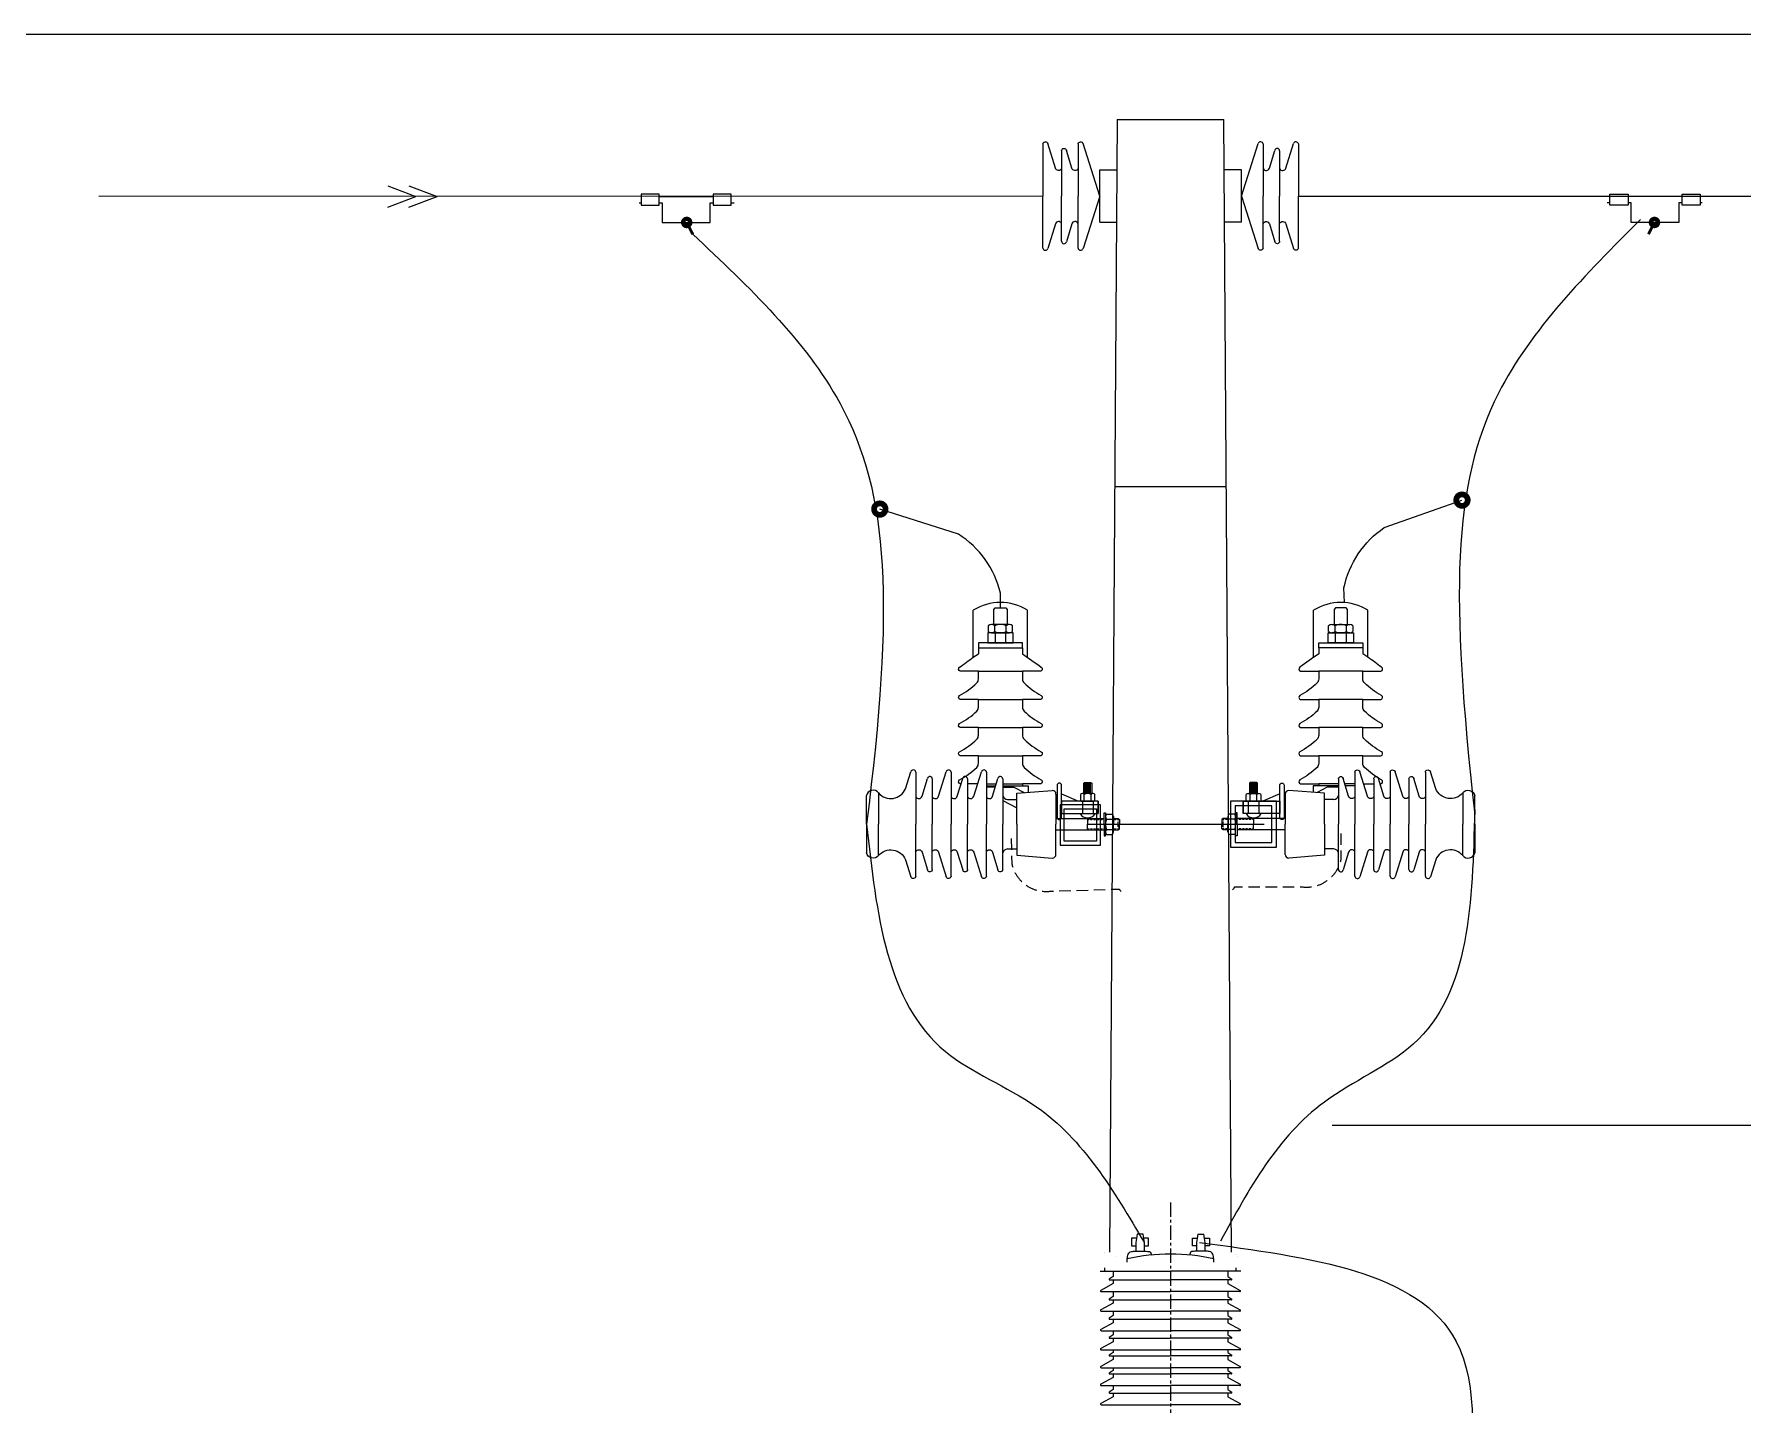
# Model space of a CAD drawing. Header units: inches. Extents: x -246336 to 136055, y -106871 to 69513.
# Drawn here: x 416 to 3389, y 67128 to 69513 of the extents above; entities that cross this region are included whole.
import ezdxf

# ---------------------------------------------------------------- set-up
doc = ezdxf.new("R2010")
doc.units = ezdxf.units.IN
doc.header["$MEASUREMENT"] = 0
doc.linetypes.add('CENTER', pattern=[2, 1.25, -0.25, 0.25, -0.25])
doc.linetypes.add('DASHED', pattern=[0.75, 0.5, -0.25])
doc.layers.add('Layer1', color=7, linetype='Continuous')
doc.layers.add('XA-TT1', color=7, linetype='Continuous')

msp = doc.modelspace()

# ---------------------------------------------------------------- linework, layer by layer
at = {"color": 1}
msp.add_line((-4888.29, 69513.263), (6361.71, 69513.263), dxfattribs=at)
at = {"color": 9}
for p, q in [((2050.039, 68429.017), (2050.039, 68510.853)), ((2144.512, 68429.017), (2144.512, 68510.853)), ((2642.116, 68429.017), (2642.116, 68510.853)), ((2736.588, 68429.017), (2736.588, 68510.853)), ((2081.719, 68471.661), (2112.832, 68471.661)), ((2087.296, 68473.961), (2087.296, 68483.617)), ((2107.255, 68473.961), (2107.255, 68483.617)), ((2704.909, 68471.661), (2673.795, 68471.661)), ((2679.372, 68473.961), (2679.372, 68483.617)), ((2699.332, 68473.961), (2699.332, 68483.617)), ((2058.966, 68445.414), (2058.966, 68435.232)), ((2135.585, 68445.414), (2135.585, 68435.232)), ((2651.043, 68445.414), (2651.043, 68435.232)), ((2727.661, 68445.414), (2727.661, 68435.232)), ((2072.788, 68205.173), (2089.038, 68205.173)), ((2101.34, 68205.173), (2145.425, 68205.173)), ((2101.34, 68202.769), (2120.775, 68202.769)), ((2120.775, 68202.769), (2138.27, 68193.574)), ((2135.585, 68208.841), (2135.585, 68205.173)), ((2145.425, 68205.173), (2145.425, 68194.143)), ((2243.619, 68209.449), (2254.486, 68209.449)), ((2243.619, 68207.653), (2254.486, 68207.653)), ((2243.619, 68205.858), (2254.486, 68205.858)), ((2243.619, 68204.062), (2254.486, 68204.062)), ((2243.619, 68202.266), (2254.486, 68202.266)), ((2243.619, 68200.471), (2254.486, 68200.471)), ((2243.619, 68198.675), (2254.486, 68198.675)), ((2243.619, 68196.879), (2254.486, 68196.879)), ((2543.008, 68209.449), (2532.141, 68209.449)), ((2543.008, 68207.653), (2532.141, 68207.653)), ((2543.008, 68205.858), (2532.141, 68205.858)), ((2543.008, 68204.062), (2532.141, 68204.062)), ((2543.008, 68202.266), (2532.141, 68202.266)), ((2543.008, 68200.471), (2532.141, 68200.471)), ((2543.008, 68198.675), (2532.141, 68198.675)), ((2543.008, 68196.879), (2532.141, 68196.879)), ((2641.202, 68205.173), (2641.202, 68194.143)), ((2685.288, 68205.173), (2641.202, 68205.173)), ((2665.852, 68202.769), (2648.357, 68193.574)), ((2651.043, 68208.841), (2651.043, 68205.173)), ((2685.288, 68202.769), (2665.852, 68202.769)), ((2713.839, 68205.173), (2697.59, 68205.173)), ((2101.34, 68179.78), (2125.664, 68166.996)), ((2203.537, 68191.148), (2232.858, 68178.723)), ((2239.793, 68178.583), (2239.793, 68156.959)), ((2239.793, 68178.583), (2258.313, 68178.583)), ((2243.112, 68179.951), (2243.112, 68190.48)), ((2243.619, 68195.083), (2254.486, 68195.083)), ((2243.619, 68193.288), (2254.486, 68193.288)), ((2254.993, 68179.951), (2254.993, 68190.48)), ((2258.313, 68178.583), (2258.313, 68156.959)), ((2267.049, 68178.583), (2267.049, 68156.939)), ((2519.579, 68178.583), (2519.579, 68156.939)), ((2546.835, 68178.583), (2528.315, 68178.583)), ((2528.315, 68178.583), (2528.315, 68156.959)), ((2531.634, 68179.951), (2531.634, 68190.48)), ((2543.008, 68195.083), (2532.141, 68195.083)), ((2543.008, 68193.288), (2532.141, 68193.288)), ((2543.515, 68179.951), (2543.515, 68190.48)), ((2546.835, 68178.583), (2546.835, 68156.959)), ((2583.091, 68191.148), (2553.769, 68178.723)), ((2592.721, 68178.723), (2590.737, 68178.723)), ((2203.537, 68156.959), (2267.049, 68156.959)), ((2583.091, 68156.959), (2519.579, 68156.959)), ((2592.721, 68163.194), (2590.737, 68163.194))]:
    msp.add_line(p, q, dxfattribs=at)
for points in [[(2088.147, 68514.834), (2106.404, 68514.834), (2108.924, 68512.314), (2108.924, 68485.916), (2085.627, 68485.916), (2085.627, 68512.314)], [(2698.481, 68514.834), (2680.223, 68514.834), (2677.703, 68512.314), (2677.703, 68485.916), (2701.001, 68485.916), (2701.001, 68512.314)], [(2075.336, 68454.279), (2119.215, 68454.279), (2119.215, 68471.661), (2075.336, 68471.661)], [(2088.038, 68454.279), (2106.513, 68454.279), (2106.513, 68471.661), (2088.038, 68471.661)], [(2711.292, 68454.279), (2667.412, 68454.279), (2667.412, 68471.661), (2711.292, 68471.661)], [(2698.59, 68454.279), (2680.114, 68454.279), (2680.114, 68471.661), (2698.59, 68471.661)], [(2058.966, 68445.414), (2135.585, 68445.414), (2135.585, 68454.279), (2058.966, 68454.279)], [(2727.661, 68445.414), (2651.043, 68445.414), (2651.043, 68454.279), (2727.661, 68454.279)], [(2243.619, 68211.245), (2254.486, 68211.245), (2255.986, 68209.745), (2255.986, 68191.849), (2242.119, 68191.849), (2242.119, 68209.745)], [(2543.008, 68211.245), (2532.141, 68211.245), (2530.641, 68209.745), (2530.641, 68191.849), (2544.508, 68191.849), (2544.508, 68209.745)], [(2203.537, 68156.959), (2267.049, 68156.959), (2267.049, 68178.583), (2203.537, 68178.583)], [(2583.091, 68156.959), (2519.579, 68156.959), (2519.579, 68178.583), (2583.091, 68178.583)]]:
    msp.add_lwpolyline(points, close=True, dxfattribs=at)
for points in [[(2076.142, 68483.617), (2076.142, 68473.961)], [(2112.832, 68485.916), (2081.719, 68485.916)], [(2081.719, 68471.661), (2112.832, 68471.661)], [(2118.409, 68473.961), (2118.409, 68483.617)], [(2668.218, 68473.961), (2668.218, 68483.617)], [(2673.795, 68485.916), (2704.909, 68485.916)], [(2704.909, 68471.661), (2673.795, 68471.661)], [(2710.486, 68483.617), (2710.486, 68473.961)], [(2058.966, 68453.567), (2058.966, 68440.271)], [(2727.661, 68453.567), (2727.661, 68440.271)], [(2055.633, 68202.769), (2055.472, 68202.769), (2055.472, 68202.252)], [(2088.309, 68202.769), (2072.788, 68202.769)], [(2236.473, 68190.48), (2236.473, 68179.951)], [(2258.313, 68191.849), (2239.793, 68191.849)], [(2239.793, 68178.583), (2258.313, 68178.583)], [(2261.632, 68179.951), (2261.632, 68190.48)], [(2524.995, 68179.951), (2524.995, 68190.48)], [(2528.315, 68191.849), (2546.835, 68191.849)], [(2546.835, 68178.583), (2528.315, 68178.583)], [(2550.154, 68190.48), (2550.154, 68179.951)]]:
    msp.add_lwpolyline(points, dxfattribs=at)
for points in [[(2199.691, 68146.651), (2199.737, 68146.651, 0.41421356), (2203.537, 68150.451), (2203.537, 68206.315, 0.41421356), (2199.737, 68210.115), (2199.691, 68210.115, 0.41421356), (2195.891, 68206.315), (2195.891, 68150.451, 0.41421356)], [(2586.937, 68146.651), (2586.891, 68146.651, -0.41421356), (2583.091, 68150.451), (2583.091, 68206.315, -0.41421356), (2586.891, 68210.115), (2586.937, 68210.115, -0.41421356), (2590.737, 68206.315), (2590.737, 68150.451, -0.41421356)]]:
    msp.add_lwpolyline(points, format="xyb", close=True, dxfattribs=at)
for centre, radius, start, end in [((2097.275, 68435.358), 89.054, 57.966112, 122.033888), ((2689.352, 68435.358), 89.054, 57.966112, 122.033888), ((2081.719, 68478.002), 7.914, 45.191903, 134.808097), ((2081.719, 68479.575), 7.914, 225.191903, 314.808097), ((2097.275, 68463.106), 22.809, 64.053456, 115.946544), ((2097.275, 68494.471), 22.809, 244.053456, 295.946544), ((2112.832, 68478.002), 7.914, 45.191903, 134.808097), ((2112.832, 68479.575), 7.914, 225.191903, 314.808097), ((2673.795, 68478.002), 7.914, 45.191903, 134.808097), ((2673.795, 68479.575), 7.914, 225.191903, 314.808097), ((2689.352, 68463.106), 22.809, 64.053456, 115.946544), ((2689.352, 68494.471), 22.809, 244.053456, 295.946544), ((2704.909, 68478.002), 7.914, 45.191903, 134.808097), ((2704.909, 68479.575), 7.914, 225.191903, 314.808097), ((2239.793, 68187.138), 4.71, 45.191903, 134.808097), ((2239.793, 68183.293), 4.71, 225.191903, 314.808097), ((2249.053, 68178.272), 13.577, 64.053456, 115.946544), ((2249.053, 68192.16), 13.577, 244.053456, 295.946544), ((2258.313, 68187.138), 4.71, 45.191903, 134.808097), ((2258.313, 68183.293), 4.71, 225.191903, 314.808097), ((2528.315, 68187.138), 4.71, 45.191903, 134.808097), ((2528.315, 68183.293), 4.71, 225.191903, 314.808097), ((2537.575, 68178.272), 13.577, 64.053456, 115.946544), ((2537.575, 68192.16), 13.577, 244.053456, 295.946544), ((2546.835, 68187.138), 4.71, 45.191903, 134.808097), ((2546.835, 68183.293), 4.71, 225.191903, 314.808097), ((2248.878, 68165.163), 15.528, 211.892409, 328.107591), ((2537.749, 68165.163), 15.528, 211.892409, 328.107591)]:
    msp.add_arc(centre, radius, start, end, dxfattribs=at)
at = {"layer": 'Layer1', "color": 9, "linetype": 'Continuous', "lineweight": 5}
for p, q in [((2170.92, 69322.295), (2170.92, 69231.576)), ((2192.924, 69280.167), (2179.625, 69322.934)), ((2203.719, 69310.222), (2203.719, 69231.576)), ((2221.476, 69280.167), (2212.102, 69311.096)), ((2232.27, 69322.295), (2232.27, 69231.576)), ((2270.181, 69231.576), (2240.976, 69322.934)), ((2516.44, 69231.576), (2545.645, 69322.934)), ((2554.351, 69322.295), (2554.351, 69231.576)), ((2565.145, 69280.167), (2574.519, 69311.096)), ((2582.902, 69310.222), (2582.902, 69231.576)), ((2593.697, 69280.167), (2606.996, 69322.934)), ((2615.701, 69322.295), (2615.701, 69231.576)), ((2170.92, 69140.856), (2170.92, 69231.576)), ((2203.719, 69152.929), (2203.719, 69231.576)), ((2232.27, 69140.856), (2232.27, 69231.576)), ((2270.181, 69231.576), (2240.976, 69140.218)), ((2516.44, 69231.576), (2545.645, 69140.218)), ((2554.351, 69140.856), (2554.351, 69231.576)), ((2582.902, 69152.929), (2582.902, 69231.576)), ((2615.701, 69140.856), (2615.701, 69231.576)), ((2192.924, 69182.985), (2179.625, 69140.218)), ((2221.476, 69182.985), (2212.102, 69152.055)), ((2565.145, 69182.985), (2574.519, 69152.055)), ((2593.697, 69182.985), (2606.996, 69140.218)), ((1931.936, 68200.396), (1941.381, 68229.941)), ((1950.087, 68229.302), (1950.087, 68138.583)), ((1989.433, 68187.174), (2002.732, 68229.941)), ((2011.437, 68229.302), (2011.437, 68138.583)), ((2050.784, 68187.174), (2064.083, 68229.941)), ((2072.788, 68229.302), (2072.788, 68138.583)), ((2713.839, 68229.302), (2713.839, 68138.583)), ((2735.844, 68187.174), (2722.545, 68229.941)), ((2775.19, 68229.302), (2775.19, 68138.583)), ((2797.195, 68187.174), (2783.896, 68229.941)), ((2836.541, 68229.302), (2836.541, 68138.583)), ((2854.691, 68200.396), (2845.246, 68229.941)), ((1960.881, 68187.174), (1970.255, 68218.103)), ((1978.638, 68217.229), (1978.638, 68138.583)), ((2022.232, 68187.174), (2031.606, 68218.103)), ((2039.989, 68217.229), (2039.989, 68138.583)), ((2083.582, 68187.174), (2092.956, 68218.103)), ((2101.34, 68217.229), (2101.34, 68138.583)), ((2125.664, 68192.571), (2187.507, 68197.49)), ((2660.963, 68192.571), (2599.12, 68197.49)), ((2685.288, 68217.229), (2685.288, 68138.583)), ((2703.045, 68187.174), (2693.671, 68218.103)), ((2746.638, 68217.229), (2746.638, 68138.583)), ((2764.396, 68187.174), (2755.022, 68218.103)), ((2807.989, 68217.229), (2807.989, 68138.583)), ((2825.746, 68187.174), (2816.372, 68218.103)), ((1864.274, 68138.583), (1864.274, 68188.421)), ((1885.03, 68193.128), (1885.03, 68138.583)), ((2109.326, 68181.743), (2125.664, 68181.743)), ((2125.664, 68138.583), (2125.664, 68192.571)), ((2193.906, 68191.037), (2193.906, 68138.583)), ((2592.721, 68191.037), (2592.721, 68138.583)), ((2660.963, 68138.583), (2660.963, 68192.571)), ((2677.302, 68181.743), (2660.963, 68181.743)), ((2901.598, 68193.128), (2901.598, 68138.583)), ((2922.353, 68138.583), (2922.353, 68188.421)), ((1864.274, 68138.583), (1864.274, 68088.745)), ((1885.03, 68084.038), (1885.03, 68138.583)), ((1950.087, 68047.864), (1950.087, 68138.583)), ((1978.638, 68059.936), (1978.638, 68138.583)), ((2011.437, 68047.864), (2011.437, 68138.583)), ((2039.989, 68059.936), (2039.989, 68138.583)), ((2072.788, 68047.864), (2072.788, 68138.583)), ((2101.34, 68059.936), (2101.34, 68138.583)), ((2125.664, 68138.583), (2125.664, 68084.595)), ((2193.906, 68148.583), (2277.795, 68148.583)), ((2193.906, 68086.129), (2193.906, 68138.583)), ((2248.936, 68148.583), (2248.936, 68138.583)), ((2248.936, 68128.583), (2248.936, 68138.583)), ((2280.164, 68156.235), (2292.368, 68156.235)), ((2281.512, 68147.563), (2292.368, 68147.563)), ((2302.144, 68148.583), (2304.144, 68146.583)), ((2304.144, 68146.583), (2304.144, 68138.583)), ((2304.144, 68130.583), (2304.144, 68138.583)), ((2484.484, 68148.583), (2482.484, 68146.583)), ((2482.484, 68146.583), (2482.484, 68138.583)), ((2482.484, 68130.583), (2482.484, 68138.583)), ((2506.463, 68156.235), (2494.26, 68156.235)), ((2505.115, 68147.563), (2494.26, 68147.563)), ((2592.721, 68148.583), (2508.833, 68148.583)), ((2537.691, 68148.583), (2537.691, 68138.583)), ((2537.691, 68128.583), (2537.691, 68138.583)), ((2592.721, 68086.129), (2592.721, 68138.583)), ((2660.963, 68138.583), (2660.963, 68084.595)), ((2685.288, 68059.936), (2685.288, 68138.583)), ((2713.839, 68047.864), (2713.839, 68138.583)), ((2746.638, 68059.936), (2746.638, 68138.583)), ((2775.19, 68047.864), (2775.19, 68138.583)), ((2807.989, 68059.936), (2807.989, 68138.583)), ((2836.541, 68047.864), (2836.541, 68138.583)), ((2901.598, 68084.038), (2901.598, 68138.583)), ((2922.353, 68138.583), (2922.353, 68088.745)), ((2193.906, 68128.583), (2277.795, 68128.583)), ((2280.164, 68120.93), (2292.368, 68120.93)), ((2281.512, 68129.603), (2292.368, 68129.603)), ((2302.144, 68128.583), (2304.144, 68130.583)), ((2484.484, 68128.583), (2482.484, 68130.583)), ((2505.115, 68129.603), (2494.26, 68129.603)), ((2506.463, 68120.93), (2494.26, 68120.93)), ((2592.721, 68128.583), (2508.833, 68128.583)), ((1960.881, 68089.992), (1970.255, 68059.063)), ((1989.433, 68089.992), (2002.732, 68047.225)), ((2022.232, 68089.992), (2031.606, 68059.063)), ((2050.784, 68089.992), (2064.083, 68047.225)), ((2083.582, 68089.992), (2092.956, 68059.063)), ((2109.326, 68095.423), (2125.664, 68095.423)), ((2125.664, 68084.595), (2187.507, 68079.676)), ((2660.963, 68084.595), (2599.12, 68079.676)), ((2677.302, 68095.423), (2660.963, 68095.423)), ((2703.045, 68089.992), (2693.671, 68059.063)), ((2735.844, 68089.992), (2722.545, 68047.225)), ((2764.396, 68089.992), (2755.022, 68059.063)), ((2797.195, 68089.992), (2783.896, 68047.225)), ((2825.746, 68089.992), (2816.372, 68059.063)), ((1931.936, 68076.77), (1941.381, 68047.225)), ((2854.691, 68076.77), (2845.246, 68047.225))]:
    msp.add_line(p, q, dxfattribs=at)
at = {"layer": 'Layer1', "color": 9, "linetype": 'CENTER', "lineweight": 5, "ltscale": 0.05}
for p, q in [((2248.936, 68146.583), (2277.795, 68146.583)), ((2537.691, 68146.583), (2508.833, 68146.583)), ((2248.936, 68130.583), (2277.795, 68130.583)), ((2537.691, 68130.583), (2508.833, 68130.583))]:
    msp.add_line(p, q, dxfattribs=at)
at = {"layer": 'Layer1', "color": 9, "linetype": 'Continuous'}
for p, q in [((2293.716, 68151.899), (2293.716, 68138.583)), ((2293.716, 68148.583), (2302.144, 68148.583)), ((2293.716, 68125.267), (2293.716, 68138.583)), ((2492.912, 68148.583), (2484.484, 68148.583)), ((2492.912, 68151.899), (2492.912, 68138.583)), ((2492.912, 68125.267), (2492.912, 68138.583)), ((2293.716, 68128.583), (2302.144, 68128.583)), ((2492.912, 68128.583), (2484.484, 68128.583))]:
    msp.add_line(p, q, dxfattribs=at)
at = {"layer": 'Layer1', "color": 9, "linetype": 'CENTER', "ltscale": 0.05}
for p, q in [((2293.716, 68146.583), (2304.144, 68146.583)), ((2302.144, 68128.583), (2302.144, 68148.583)), ((2492.912, 68146.583), (2482.484, 68146.583)), ((2484.484, 68128.583), (2484.484, 68148.583)), ((2293.716, 68130.583), (2304.144, 68130.583)), ((2492.912, 68130.583), (2482.484, 68130.583))]:
    msp.add_line(p, q, dxfattribs=at)
at = {"layer": 'Layer1', "color": 9, "linetype": 'CENTER', "ltscale": 20}
msp.add_line((2393.137, 67480.371), (2393.137, 66916.287), dxfattribs=at)
at = {"layer": 'Layer1', "color": 8, "linetype": 'Continuous'}
for p, q in [((2278.919, 67361.008), (2278.919, 67366.895)), ((2317.898, 67376.404), (2317.898, 67382.29)), ((2468.375, 67376.404), (2468.375, 67382.29)), ((2507.354, 67361.008), (2507.354, 67366.895)), ((2270.761, 67361.008), (2393.137, 67361.008)), ((2293.314, 67339.169), (2272.057, 67327.452)), ((2293.314, 67351.648), (2286.534, 67347.021)), ((2286.982, 67345.567), (2393.137, 67345.567)), ((2293.314, 67360.105), (2293.314, 67351.648)), ((2293.314, 67345.567), (2293.314, 67339.169)), ((2515.513, 67361.008), (2393.137, 67361.008)), ((2499.291, 67345.567), (2393.137, 67345.567)), ((2492.959, 67360.105), (2492.959, 67351.648)), ((2492.959, 67351.648), (2499.74, 67347.021)), ((2492.959, 67345.567), (2492.959, 67339.169)), ((2492.959, 67339.169), (2514.216, 67327.452)), ((2293.314, 67305.168), (2272.057, 67293.451)), ((2272.634, 67325.212), (2393.137, 67325.212)), ((2293.314, 67316.754), (2286.534, 67312.128)), ((2286.982, 67310.674), (2393.137, 67310.674)), ((2293.314, 67325.212), (2293.314, 67316.754)), ((2293.314, 67310.674), (2293.314, 67305.168)), ((2513.639, 67325.212), (2393.137, 67325.212)), ((2499.291, 67310.674), (2393.137, 67310.674)), ((2492.959, 67325.212), (2492.959, 67316.754)), ((2492.959, 67316.754), (2499.74, 67312.128)), ((2492.959, 67310.674), (2492.959, 67305.168)), ((2492.959, 67305.168), (2514.216, 67293.451)), ((2272.634, 67291.21), (2393.137, 67291.21)), ((2293.314, 67283.507), (2286.534, 67278.881)), ((2286.982, 67277.427), (2393.137, 67277.427)), ((2293.314, 67291.21), (2293.314, 67283.507)), ((2293.314, 67277.427), (2293.314, 67271.029)), ((2513.639, 67291.21), (2393.137, 67291.21)), ((2499.291, 67277.427), (2393.137, 67277.427)), ((2492.959, 67291.21), (2492.959, 67283.507)), ((2492.959, 67283.507), (2499.74, 67278.881)), ((2492.959, 67277.427), (2492.959, 67271.029)), ((2293.314, 67271.029), (2272.057, 67259.312)), ((2272.634, 67257.071), (2393.137, 67257.071)), ((2293.314, 67250.26), (2286.534, 67245.633)), ((2293.314, 67257.071), (2293.314, 67250.26)), ((2513.639, 67257.071), (2393.137, 67257.071)), ((2492.959, 67271.029), (2514.216, 67259.312)), ((2492.959, 67257.071), (2492.959, 67250.26)), ((2492.959, 67250.26), (2499.74, 67245.633)), ((2293.314, 67237.781), (2272.057, 67226.065)), ((2272.634, 67223.824), (2393.137, 67223.824)), ((2293.314, 67219.317), (2286.534, 67214.69)), ((2286.982, 67244.179), (2393.137, 67244.179)), ((2293.314, 67244.179), (2293.314, 67237.781)), ((2293.314, 67223.824), (2293.314, 67219.317)), ((2499.291, 67244.179), (2393.137, 67244.179)), ((2513.639, 67223.824), (2393.137, 67223.824)), ((2492.959, 67244.179), (2492.959, 67237.781)), ((2492.959, 67237.781), (2514.216, 67226.065)), ((2492.959, 67223.824), (2492.959, 67219.317)), ((2492.959, 67219.317), (2499.74, 67214.69)), ((2293.314, 67206.838), (2272.057, 67195.122)), ((2272.634, 67192.881), (2393.137, 67192.881)), ((2293.314, 67188.149), (2286.534, 67183.522)), ((2286.982, 67213.236), (2393.137, 67213.236)), ((2293.314, 67213.236), (2293.314, 67206.838)), ((2293.314, 67192.881), (2293.314, 67188.149)), ((2499.291, 67213.236), (2393.137, 67213.236)), ((2513.639, 67192.881), (2393.137, 67192.881)), ((2492.959, 67213.236), (2492.959, 67206.838)), ((2492.959, 67206.838), (2514.216, 67195.122)), ((2492.959, 67192.881), (2492.959, 67188.149)), ((2492.959, 67188.149), (2499.74, 67183.522)), ((2293.314, 67175.67), (2272.057, 67163.953)), ((2272.634, 67161.713), (2393.137, 67161.713)), ((2286.982, 67182.068), (2393.137, 67182.068)), ((2293.314, 67182.068), (2293.314, 67175.67)), ((2293.314, 67161.713), (2293.314, 67154.901)), ((2499.291, 67182.068), (2393.137, 67182.068)), ((2513.639, 67161.713), (2393.137, 67161.713)), ((2492.959, 67182.068), (2492.959, 67175.67)), ((2492.959, 67175.67), (2514.216, 67163.953)), ((2492.959, 67161.713), (2492.959, 67154.901)), ((2293.314, 67142.423), (2272.057, 67130.706)), ((2272.634, 67128.465), (2393.137, 67128.465)), ((2293.314, 67154.901), (2286.534, 67150.275)), ((2286.982, 67148.821), (2393.137, 67148.821)), ((2293.314, 67148.821), (2293.314, 67142.423)), ((2499.291, 67148.821), (2393.137, 67148.821)), ((2513.639, 67128.465), (2393.137, 67128.465)), ((2492.959, 67154.901), (2499.74, 67150.275)), ((2492.959, 67148.821), (2492.959, 67142.423)), ((2492.959, 67142.423), (2514.216, 67130.706))]:
    msp.add_line(p, q, dxfattribs=at)
at = {"layer": 'Layer1', "color": 9, "linetype": 'Continuous', "lineweight": 5}
for points in [[(2277.795, 68138.583), (2277.795, 68158.556), (2280.164, 68158.556), (2280.164, 68138.583)], [(2277.795, 68138.583), (2277.795, 68118.609), (2280.164, 68118.609), (2280.164, 68138.583)], [(2508.833, 68138.583), (2508.833, 68158.556), (2506.463, 68158.556), (2506.463, 68138.583)], [(2508.833, 68138.583), (2508.833, 68118.609), (2506.463, 68118.609), (2506.463, 68138.583)]]:
    msp.add_lwpolyline(points, dxfattribs=at)
at = {"layer": 'Layer1', "color": 8, "linetype": 'Continuous'}
for points in [[(2345.484, 67425.128), (2335.254, 67425.128)], [(2440.79, 67425.128), (2451.019, 67425.128)], [(2333.888, 67418.524), (2325.292, 67418.524), (2325.292, 67405.185), (2332.645, 67405.185)], [(2348.093, 67405.185), (2354.904, 67405.185), (2354.904, 67418.524), (2346.85, 67418.524)], [(2438.181, 67405.185), (2431.37, 67405.185), (2431.37, 67418.524), (2439.424, 67418.524)], [(2452.386, 67418.524), (2460.982, 67418.524), (2460.982, 67405.185), (2453.628, 67405.185)]]:
    msp.add_lwpolyline(points, dxfattribs=at)
at = {"layer": 'Layer1', "color": 8, "linetype": 'Continuous', "const_width": 0.0122}
for points in [[(2270.761, 67361.008), (2278.919, 67394.063), (2297.049, 67394.063), (2303.394, 67375.951), (2393.137, 67375.951)], [(2515.513, 67361.008), (2507.354, 67394.063), (2489.225, 67394.063), (2482.879, 67375.951), (2393.137, 67375.951)]]:
    msp.add_lwpolyline(points, dxfattribs=at)
at = {"layer": 'Layer1', "color": 9, "linetype": 'Continuous', "lineweight": 5}
for centre, radius, start, end in [((2187.209, 68190.796), 6.701, 2.065583, 87.451059), ((2599.418, 68190.796), 6.701, 92.548941, 177.934417), ((2110.175, 68190.93), 9.227, 196.751909, 264.719355), ((2676.452, 68190.93), 9.227, 275.280645, 343.248091), ((2110.175, 68086.235), 9.227, 95.280645, 163.248091), ((2187.209, 68086.37), 6.701, 272.548941, 357.934417), ((2599.418, 68086.37), 6.701, 182.065583, 267.451059), ((2676.452, 68086.235), 9.227, 16.751909, 84.719355)]:
    msp.add_arc(centre, radius, start, end, dxfattribs=at)
at = {"layer": 'Layer1', "color": 9, "linetype": 'Continuous'}
for centre, radius, start, end in [((2287.813, 68151.899), 7.649, 145.463025, 214.536975), ((2310.747, 68138.583), 30.583, 162.925134, 180), ((2310.747, 68138.583), 30.583, 180, 197.074866), ((2286.067, 68151.899), 7.649, 325.463025, 34.536975), ((2263.133, 68138.583), 30.583, 0, 17.074866), ((2263.133, 68138.583), 30.583, 342.925134, 0), ((2500.561, 68151.899), 7.649, 145.463025, 214.536975), ((2523.494, 68138.583), 30.583, 162.925134, 180), ((2523.494, 68138.583), 30.583, 180, 197.074866), ((2498.814, 68151.899), 7.649, 325.463025, 34.536975), ((2475.88, 68138.583), 30.583, 0, 17.074866), ((2475.88, 68138.583), 30.583, 342.925134, 0), ((2287.813, 68125.267), 7.649, 145.463025, 214.536975), ((2286.067, 68125.267), 7.649, 325.463025, 34.536975), ((2500.561, 68125.267), 7.649, 145.463025, 214.536975), ((2498.814, 68125.267), 7.649, 325.463025, 34.536975)]:
    msp.add_arc(centre, radius, start, end, dxfattribs=at)
at = {"layer": 'Layer1', "color": 8, "linetype": 'Continuous'}
for centre, radius, start, end in [((2423.31, 67403.465), 90.681, 166.179059, 184.992097), ((2257.428, 67403.465), 90.681, 355.007903, 13.820941), ((2528.846, 67403.465), 90.681, 166.179059, 184.992097), ((2362.963, 67403.465), 90.681, 355.007903, 13.820941), ((2393.137, 67039.11), 351.331, 90, 102.365844), ((2393.137, 67039.11), 351.331, 77.634156, 90), ((2286.982, 67346.363), 0.796, 124.30449, 270), ((2499.291, 67346.363), 0.796, 270, 55.69551), ((2272.634, 67326.406), 1.195, 118.863239, 270), ((2286.982, 67311.47), 0.796, 124.30449, 270), ((2499.291, 67311.47), 0.796, 270, 55.69551), ((2513.639, 67326.406), 1.195, 270, 61.136761), ((2272.634, 67292.405), 1.195, 118.863239, 270), ((2286.982, 67278.223), 0.796, 124.30449, 270), ((2499.291, 67278.223), 0.796, 270, 55.69551), ((2513.639, 67292.405), 1.195, 270, 61.136761), ((2272.634, 67258.266), 1.195, 118.863239, 270), ((2286.982, 67244.976), 0.796, 124.30449, 270), ((2499.291, 67244.976), 0.796, 270, 55.69551), ((2513.639, 67258.266), 1.195, 270, 61.136761), ((2272.634, 67225.018), 1.195, 118.863239, 270), ((2513.639, 67225.018), 1.195, 270, 61.136761), ((2272.634, 67194.075), 1.195, 118.863239, 270), ((2286.982, 67214.033), 0.796, 124.30449, 270), ((2499.291, 67214.033), 0.796, 270, 55.69551), ((2513.639, 67194.075), 1.195, 270, 61.136761), ((2272.634, 67162.907), 1.195, 118.863239, 270), ((2286.982, 67182.864), 0.796, 124.30449, 270), ((2499.291, 67182.864), 0.796, 270, 55.69551), ((2513.639, 67162.907), 1.195, 270, 61.136761), ((2272.634, 67129.66), 1.195, 118.863239, 270), ((2286.982, 67149.617), 0.796, 124.30449, 270), ((2499.291, 67149.617), 0.796, 270, 55.69551), ((2513.639, 67129.66), 1.195, 270, 61.136761)]:
    msp.add_arc(centre, radius, start, end, dxfattribs=at)
at = {"layer": 'Layer1', "color": 9, "linetype": 'Continuous', "lineweight": 5, "extrusion": (0, 0, -1)}
for centre, major_axis, start_param, end_param in [((2175.348, 69321.646), (4.478, 0), 3.29143713, 5.98246898), ((2236.699, 69321.646), (4.478, 0), 3.29143713, 5.98246898), ((2207.937, 69310.417), (4.223, 0), 3.09405407, 6.11683107), ((2198.462, 69281.524), (5.712, 0), 0.40231242, 2.89429995), ((2227.014, 69281.524), (5.712, 0), 0.40231242, 2.89429995), ((2559.607, 69181.628), (-5.712, 0), 0.40231242, 2.89429995), ((2588.158, 69181.628), (-5.712, 0), 0.40231242, 2.89429995), ((2578.684, 69152.734), (-4.223, 0), 3.09405407, 6.11683107), ((2549.922, 69141.506), (-4.478, 0), 3.29143713, 5.98246898), ((2611.273, 69141.506), (-4.478, 0), 3.29143713, 5.98246898), ((2718.268, 68228.653), (4.478, 0), 3.29143713, 5.98246898), ((2779.618, 68228.653), (4.478, 0), 3.29143713, 5.98246898), ((2840.969, 68228.653), (4.478, 0), 3.29143713, 5.98246898), ((2689.506, 68217.424), (4.223, 0), 3.09405407, 6.11683107), ((2750.857, 68217.424), (4.223, 0), 3.09405407, 6.11683107), ((2812.207, 68217.424), (4.223, 0), 3.09405407, 6.11683107), ((2880.282, 68209.763), (27.349, 0), 0.67705984, 2.78107416), ((2910.906, 68186.327), (11.649, 0), 3.78673677, 6.09697773), ((2708.583, 68188.531), (5.712, 0), 0.40231242, 2.89429995), ((2741.382, 68188.531), (5.712, 0), 0.40231242, 2.89429995), ((2769.934, 68188.531), (5.712, 0), 0.40231242, 2.89429995), ((2802.733, 68188.531), (5.712, 0), 0.40231242, 2.89429995), ((2831.285, 68188.531), (5.712, 0), 0.40231242, 2.89429995), ((1875.722, 68090.839), (-11.649, 0), 3.78673677, 6.09697773), ((1906.346, 68067.403), (-27.349, 0), 0.67705984, 2.78107416), ((1955.343, 68088.635), (-5.712, 0), 0.40231242, 2.89429995), ((1983.895, 68088.635), (-5.712, 0), 0.40231242, 2.89429995), ((2016.693, 68088.635), (-5.712, 0), 0.40231242, 2.89429995), ((2045.245, 68088.635), (-5.712, 0), 0.40231242, 2.89429995), ((2078.044, 68088.635), (-5.712, 0), 0.40231242, 2.89429995), ((1945.658, 68048.513), (-4.478, 0), 3.29143713, 5.98246898), ((1974.42, 68059.741), (-4.223, 0), 3.09405407, 6.11683107), ((2007.009, 68048.513), (-4.478, 0), 3.29143713, 5.98246898), ((2035.771, 68059.741), (-4.223, 0), 3.09405407, 6.11683107), ((2068.36, 68048.513), (-4.478, 0), 3.29143713, 5.98246898), ((2097.121, 68059.741), (-4.223, 0), 3.09405407, 6.11683107)]:
    msp.add_ellipse(centre, major_axis=major_axis, ratio=0.97087379, start_param=start_param, end_param=end_param, dxfattribs=at)
at = {"layer": 'Layer1', "color": 9, "linetype": 'Continuous', "lineweight": 5}
for centre, major_axis, start_param, end_param in [((2549.922, 69321.646), (-4.478, 0), 3.29143713, 5.98246898), ((2611.273, 69321.646), (-4.478, 0), 3.29143713, 5.98246898), ((2578.684, 69310.417), (-4.223, 0), 3.09405407, 6.11683107), ((2559.607, 69281.524), (-5.712, 0), 0.40231242, 2.89429995), ((2588.158, 69281.524), (-5.712, 0), 0.40231242, 2.89429995), ((2198.462, 69181.628), (5.712, 0), 0.40231242, 2.89429995), ((2227.014, 69181.628), (5.712, 0), 0.40231242, 2.89429995), ((2207.937, 69152.734), (4.223, 0), 3.09405407, 6.11683107), ((2175.348, 69141.506), (4.478, 0), 3.29143713, 5.98246898), ((2236.699, 69141.506), (4.478, 0), 3.29143713, 5.98246898), ((1945.658, 68228.653), (-4.478, 0), 3.29143713, 5.98246898), ((2007.009, 68228.653), (-4.478, 0), 3.29143713, 5.98246898), ((2068.36, 68228.653), (-4.478, 0), 3.29143713, 5.98246898), ((1875.722, 68186.327), (-11.649, 0), 3.78673677, 6.09697773), ((1906.346, 68209.763), (-27.349, 0), 0.67705984, 2.78107416), ((1974.42, 68217.424), (-4.223, 0), 3.09405407, 6.11683107), ((2035.771, 68217.424), (-4.223, 0), 3.09405407, 6.11683107), ((2097.121, 68217.424), (-4.223, 0), 3.09405407, 6.11683107), ((1955.343, 68188.531), (-5.712, 0), 0.40231242, 2.89429995), ((1983.895, 68188.531), (-5.712, 0), 0.40231242, 2.89429995), ((2016.693, 68188.531), (-5.712, 0), 0.40231242, 2.89429995), ((2045.245, 68188.531), (-5.712, 0), 0.40231242, 2.89429995), ((2078.044, 68188.531), (-5.712, 0), 0.40231242, 2.89429995), ((2708.583, 68088.635), (5.712, 0), 0.40231242, 2.89429995), ((2741.382, 68088.635), (5.712, 0), 0.40231242, 2.89429995), ((2769.934, 68088.635), (5.712, 0), 0.40231242, 2.89429995), ((2802.733, 68088.635), (5.712, 0), 0.40231242, 2.89429995), ((2831.285, 68088.635), (5.712, 0), 0.40231242, 2.89429995), ((2880.282, 68067.403), (27.349, 0), 0.67705984, 2.78107416), ((2910.906, 68090.839), (11.649, 0), 3.78673677, 6.09697773), ((2689.506, 68059.741), (4.223, 0), 3.09405407, 6.11683107), ((2718.268, 68048.513), (4.478, 0), 3.29143713, 5.98246898), ((2750.857, 68059.741), (4.223, 0), 3.09405407, 6.11683107), ((2779.618, 68048.513), (4.478, 0), 3.29143713, 5.98246898), ((2812.207, 68059.741), (4.223, 0), 3.09405407, 6.11683107), ((2840.969, 68048.513), (4.478, 0), 3.29143713, 5.98246898)]:
    msp.add_ellipse(centre, major_axis=major_axis, ratio=0.97087379, start_param=start_param, end_param=end_param, dxfattribs=at)
at = {"layer": 'Layer1', "color": 8, "linetype": 'Continuous'}
for points in [[(2317.898, 67382.29), (2318.275, 67385.045), (2318.812, 67388.965), (2321.34, 67393.83), (2326.104, 67395.588), (2331.893, 67395.422), (2338.644, 67395.934), (2344.895, 67395.695), (2350.557, 67395.455), (2354.516, 67395.157), (2358.968, 67394.393), (2359.602, 67391.281), (2360.09, 67388.883)], [(2468.375, 67382.29), (2467.998, 67385.045), (2467.462, 67388.965), (2464.934, 67393.83), (2460.17, 67395.588), (2454.381, 67395.422), (2447.629, 67395.934), (2441.378, 67395.695), (2435.716, 67395.455), (2431.757, 67395.157), (2427.305, 67394.393), (2426.672, 67391.281), (2426.184, 67388.883)]]:
    msp.add_open_spline(points, degree=3, knots=[0, 0, 0, 0, 8.34974638, 11.88153205, 15.66641913, 22.69270692, 29.30779692, 35.91894296, 41.47746743, 46.21013498, 48.07879557, 54.3510186, 54.3510186, 54.3510186, 54.3510186], dxfattribs=at)
at = {"layer": 'XA-TT1'}
for p, q in [((-4888.29, 69513.263), (6361.71, 69513.263)), ((2300.486, 69364.981), (2486.135, 69364.981)), ((2270.181, 69276.935), (2299.894, 69276.935)), ((2270.181, 69186.216), (2270.181, 69276.935)), ((2516.44, 69276.935), (2486.727, 69276.935)), ((2516.44, 69186.216), (2516.44, 69276.935)), ((1031.212, 69249.34), (1080.139, 69230.735)), ((1068.047, 69249.34), (1116.974, 69230.735)), ((1031.212, 69212.131), (1080.139, 69230.735)), ((1068.047, 69212.131), (1116.974, 69230.735)), ((2270.181, 69186.216), (2299.283, 69186.216)), ((2516.44, 69186.216), (2487.338, 69186.216)), ((2296.185, 68726.256), (2490.442, 68726.256)), ((2674.338, 67614.794), (5500.366, 67614.794))]:
    msp.add_line(p, q, dxfattribs=at)
at = {"layer": 'XA-TT1', "color": 2}
for p, q in [((2170.935, 69231.528), (528.583, 69230.735)), ((1503.509, 69230.735), (1597.382, 69230.735)), ((1503.509, 69230.735), (1597.382, 69230.735)), ((2615.686, 69231.528), (4258.038, 69230.735)), ((3283.112, 69230.735), (3189.239, 69230.735)), ((3283.112, 69230.735), (3189.239, 69230.735))]:
    msp.add_line(p, q, dxfattribs=at)
at = {"layer": 'XA-TT1', "color": 9}
for p, q in [((2058.966, 68404.622), (2135.585, 68404.622)), ((2727.661, 68404.622), (2651.043, 68404.622)), ((2058.966, 68355.677), (2135.585, 68355.677)), ((2727.661, 68355.677), (2651.043, 68355.677)), ((2058.966, 68306.731), (2135.585, 68306.731)), ((2727.661, 68306.731), (2651.043, 68306.731)), ((2058.966, 68257.786), (2135.585, 68257.786)), ((2727.661, 68257.786), (2651.043, 68257.786)), ((2072.788, 68208.841), (2090.149, 68208.841)), ((2101.34, 68208.841), (2135.585, 68208.841)), ((2685.288, 68208.841), (2651.043, 68208.841)), ((2713.839, 68208.841), (2696.478, 68208.841))]:
    msp.add_line(p, q, dxfattribs=at)
at = {"layer": 'XA-TT1', "color": 7}
msp.add_line((2248.936, 68138.583), (2555.836, 68138.583), dxfattribs=at)
at = {"layer": 'XA-TT1', "flags": 128}
for points in [[(2300.486, 69364.981), (2287.215, 67394.063)], [(2499.426, 67394.063), (2486.135, 69364.981)]]:
    msp.add_lwpolyline(points, dxfattribs=at)
at = {"layer": 'XA-TT1', "color": 2, "flags": 128}
for points in [[(1468.593, 69219.931), (1472.027, 69219.931)], [(1503.509, 69219.931), (1508.896, 69219.931), (1508.896, 69185.627), (1592.261, 69185.627), (1592.261, 69219.931), (1597.382, 69219.931)], [(1628.864, 69219.931), (1634.016, 69219.931)], [(3157.757, 69219.931), (3152.605, 69219.931)], [(3283.112, 69219.931), (3277.725, 69219.931), (3277.725, 69185.627), (3194.36, 69185.627), (3194.36, 69219.931), (3189.239, 69219.931)], [(3318.028, 69219.931), (3314.594, 69219.931)]]:
    msp.add_lwpolyline(points, dxfattribs=at)
at = {"layer": 'XA-TT1', "flags": 128}
for points in [[(1472.027, 69234.628), (1472.027, 69215.751), (1503.509, 69215.751), (1503.509, 69234.628)], [(1597.382, 69234.628), (1597.382, 69215.751), (1628.864, 69215.751), (1628.864, 69234.628)], [(3189.239, 69234.628), (3189.239, 69215.751), (3157.757, 69215.751), (3157.757, 69234.628)], [(3314.594, 69234.628), (3314.594, 69215.751), (3283.112, 69215.751), (3283.112, 69234.628)]]:
    msp.add_lwpolyline(points, close=True, dxfattribs=at)
at = {"layer": 'XA-TT1', "const_width": 7.5, "flags": 128}
for points in [[(1545.192, 69185.627, 1), (1557.692, 69185.627, 1)], [(3241.429, 69185.627, -1), (3228.929, 69185.627, -1)]]:
    msp.add_lwpolyline(points, format="xyb", close=True, dxfattribs=at)
at = {"layer": 'XA-TT1', "const_width": 5, "flags": 128}
for points in [[(1551.442, 69185.627), (1561.966, 69165.154)], [(3235.179, 69185.627), (3224.655, 69165.154)]]:
    msp.add_lwpolyline(points, dxfattribs=at)
at = {"layer": 'XA-TT1', "color": 7, "const_width": 10, "flags": 128}
for points in [[(1897.326, 68686.877, -1), (1877.326, 68686.877, -1)], [(2890.28, 68702.206, 1), (2910.271, 68702.823, 1)]]:
    msp.add_lwpolyline(points, format="xyb", close=True, dxfattribs=at)
at = {"layer": 'XA-TT1', "color": 2, "flags": 128}
for points in [[(2695.737, 68524.073), (2694.935, 68550.033, -0.19335075), (2764.854, 68654.622), (2900.276, 68702.515)], [(2097.275, 68514.834), (2097.275, 68540.806, 0.19335075), (2024.162, 68643.188), (1887.326, 68686.877)]]:
    msp.add_lwpolyline(points, format="xyb", dxfattribs=at)
at = {"layer": 'XA-TT1', "color": 9, "flags": 128}
for points in [[(2028.798, 68208.841), (2027.288, 68208.841, -0.64526185), (2026.169, 68215.833, 0.07768113), (2056.068, 68237.449, 0.19778454), (2058.966, 68244.49), (2058.966, 68257.786), (2027.288, 68257.786, -0.64526185), (2026.169, 68264.778, 0.07768113), (2056.068, 68286.395, 0.19778454), (2058.966, 68293.435), (2058.966, 68306.731), (2027.288, 68306.731, -0.64526185), (2026.169, 68313.723, 0.07768113), (2056.068, 68335.34, 0.19778454), (2058.966, 68342.38), (2058.966, 68355.677), (2027.288, 68355.677, -0.64526185), (2026.169, 68362.669, 0.07768113), (2056.068, 68384.285, 0.19778454), (2058.966, 68391.326), (2058.966, 68404.622), (2027.288, 68404.622, -0.64526185), (2026.169, 68411.614, -0.00796953), (2050.039, 68429.017), (2058.966, 68435.232)], [(2135.585, 68435.232, -0.01090424), (2168.382, 68411.614, -0.64526185), (2167.263, 68404.622), (2135.585, 68404.622), (2135.585, 68391.326, 0.19778454), (2138.483, 68384.285, 0.07768113), (2168.382, 68362.669, -0.64526185), (2167.263, 68355.677), (2135.585, 68355.677), (2135.585, 68342.38, 0.19778454), (2138.483, 68335.34, 0.07768113), (2168.382, 68313.723, -0.64526185), (2167.263, 68306.731), (2135.585, 68306.731), (2135.585, 68293.435, 0.19778454), (2138.483, 68286.395, 0.07768113), (2168.382, 68264.778, -0.64526185), (2167.263, 68257.786), (2135.585, 68257.786), (2135.585, 68244.49, 0.19778454), (2138.483, 68237.449, 0.07768113), (2168.382, 68215.833, -0.64526185), (2167.263, 68208.841), (2167.263, 68208.841), (2135.585, 68208.841)]]:
    msp.add_lwpolyline(points, format="xyb", dxfattribs=at)
at = {"layer": 'XA-TT1', "color": 9}
for points in [[(2651.043, 68435.232, 0.01090424), (2618.246, 68411.614, 0.64526185), (2619.364, 68404.622), (2651.043, 68404.622), (2651.043, 68391.326, -0.19778454), (2648.145, 68384.285, -0.07768113), (2618.246, 68362.669, 0.64526185), (2619.364, 68355.677), (2651.043, 68355.677), (2651.043, 68342.38, -0.19778454), (2648.145, 68335.34, -0.07768113), (2618.246, 68313.723, 0.64526185), (2619.364, 68306.731), (2651.043, 68306.731), (2651.043, 68293.435, -0.19778454), (2648.145, 68286.395, -0.07768113), (2618.246, 68264.778, 0.64526185), (2619.364, 68257.786), (2651.043, 68257.786), (2651.043, 68244.49, -0.19778454), (2648.145, 68237.449, -0.07768113), (2618.246, 68215.833, 0.64526185), (2619.364, 68208.841), (2619.364, 68208.841), (2651.043, 68208.841)], [(2757.829, 68208.841), (2759.34, 68208.841, 0.64526185), (2760.458, 68215.833, -0.07768113), (2730.559, 68237.449, -0.19778454), (2727.661, 68244.49), (2727.661, 68257.786), (2759.34, 68257.786, 0.64526185), (2760.458, 68264.778, -0.07768113), (2730.559, 68286.395, -0.19778454), (2727.661, 68293.435), (2727.661, 68306.731), (2759.34, 68306.731, 0.64526185), (2760.458, 68313.723, -0.07768113), (2730.559, 68335.34, -0.19778454), (2727.661, 68342.38), (2727.661, 68355.677), (2759.34, 68355.677, 0.64526185), (2760.458, 68362.669, -0.07768113), (2730.559, 68384.285, -0.19778454), (2727.661, 68391.326), (2727.661, 68404.622), (2759.34, 68404.622, 0.64526185), (2760.458, 68411.614, 0.00796953), (2736.588, 68429.017), (2727.661, 68435.232)]]:
    msp.add_lwpolyline(points, format="xyb", dxfattribs=at)
at = {"layer": 'XA-TT1', "color": 9, "flags": 128}
msp.add_lwpolyline([(2057.521, 68208.841), (2039.989, 68208.841)], dxfattribs=at)
at = {"layer": 'XA-TT1', "color": 9}
msp.add_lwpolyline([(2729.106, 68208.841), (2746.638, 68208.841)], dxfattribs=at)
at = {"layer": 'XA-TT1', "color": 7, "flags": 128}
for points in [[(2271.367, 68165.119), (2271.367, 68172.119), (2201.367, 68172.119), (2201.367, 68102.119), (2208.367, 68102.119)], [(2201.367, 68109.119), (2201.367, 68102.119), (2271.367, 68102.119), (2271.367, 68172.119), (2264.367, 68172.119)], [(2208.367, 68109.119), (2208.367, 68165.119), (2264.367, 68165.119)], [(2264.367, 68165.119), (2264.367, 68109.119), (2208.367, 68109.119)]]:
    msp.add_lwpolyline(points, dxfattribs=at)
at = {"layer": 'XA-TT1'}
for points in [[(2497.575, 68098.583), (2577.575, 68098.583), (2577.575, 68178.583), (2497.575, 68178.583)], [(2505.575, 68106.583), (2569.575, 68106.583), (2569.575, 68170.583), (2505.575, 68170.583)]]:
    msp.add_lwpolyline(points, close=True, dxfattribs=at)
at = {"layer": 'XA-TT1', "color": 2, "linetype": 'DASHED', "ltscale": 40, "flags": 128}
for points in [[(2115.777, 68113.725), (2117.147, 68069.361, 0.38751565), (2184.098, 68021.992), (2304.099, 68025.698, 0.18253716), (2312.48, 68017.902, 0.18253716)], [(2689.626, 68122.584), (2689.626, 68078.199, -0.38751565), (2624.169, 68028.785), (2504.111, 68028.785, -0.18253716), (2495.974, 68020.734, -0.18253716)]]:
    msp.add_lwpolyline(points, format="xyb", dxfattribs=at)
at = {"layer": 'XA-TT1', "color": 2}
for points in [[(3210.717, 69190.607), (3115.563, 69095.382), (2884.365, 68864.014), (2880.541, 68534.748), (2922.353, 68155.193)], [(1561.966, 69165.154), (1660.015, 69072.912), (1898.244, 68848.791), (1912.23, 68519.8), (1864.274, 68138.583)]]:
    msp.add_open_spline(points, degree=3, knots=[0, 0, 0, 0, 390.31130777, 948.34196901, 948.34196901, 948.34196901, 948.34196901], dxfattribs=at)
for points in [[(1864.274, 68138.583), (2001.426, 67743.191), (2159.036, 67647.391), (2347.246, 67411.038)], [(2922.353, 68163.502), (2815.36, 67755.756), (2660.782, 67655.136), (2479.957, 67413.087)], [(2443.629, 67410.644), (2890.192, 67238.358), (2910.677, 66940.345), (2856.059, 66169.059)]]:
    msp.add_spline(points, degree=3, dxfattribs=at)

doc.saveas('drawing.dxf')
